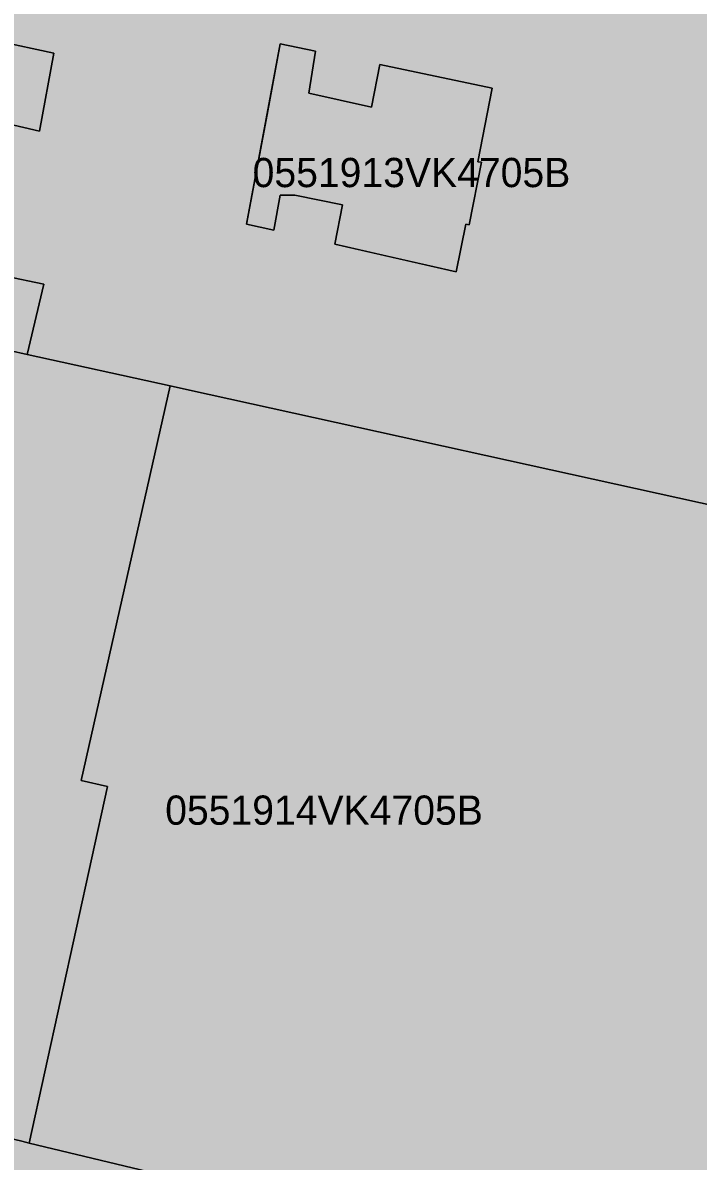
# Model space of a CAD drawing. Header units: metres. Extents: x -6 to 1255, y -2 to 532.
# Drawn here: x 766.32 to 789.4, y 399.18 to 438.11 of the extents above; entities that cross this region are included whole.
import ezdxf

# ---------------------------------------------------------------- set-up
doc = ezdxf.new("R2010")
doc.units = ezdxf.units.M
doc.header["$MEASUREMENT"] = 0
for name, color, linetype, lineweight, true_color in [('TPX_BUILDINGS', 7, 'CONTINUOUS', 0, 0x000000), ('TPX_BUILDINGS_HATCH', 7, 'CONTINUOUS', 0, 0xf0f0f0), ('TPX_BUILDINGS_SHADOWS_HATCH', 7, 'CONTINUOUS', 0, 0x000000), ('TPX_BUILDINGS_SHADOWS_OUTLINES', 7, 'CONTINUOUS', 0, 0x000000), ('TPX_CADASTRES', 7, 'CONTINUOUS', 0, 0x646464), ('TPX_CADASTRES_TEXT', 7, 'CONTINUOUS', 0, 0x000000)]:
    doc.layers.add(name, color=color, linetype=linetype, lineweight=lineweight, true_color=true_color)

msp = doc.modelspace()

# ---------------------------------------------------------------- hatches: boundary and pattern name
at = {"layer": 'TPX_BUILDINGS_HATCH'}
h = msp.add_hatch(color=256, dxfattribs=at)
h.paths.add_polyline_path([(764.392, 432.217), (763.422, 427.437), (765.252, 427.037), (765.73, 429.445), (767.04, 429.165), (766.472, 426.767), (771.352, 425.687), (771.912, 425.567), (790.932, 421.367), (793.352, 420.837), (793.812, 420.737), (794.842, 428.217), (796.292, 438.737), (795.822, 438.837), (791.952, 439.707), (785.442, 441.157), (779.362, 442.507), (775.232, 443.427), (772.212, 444.097), (770.222, 444.547), (769.72, 442.055), (768.38, 442.305), (768.952, 444.827), (767.042, 445.247), (766.102, 440.637), (765.462, 437.477), (767.38, 437.065), (766.89, 434.405), (764.932, 434.857), (764.392, 432.217)])
h.paths.add_polyline_path([(773.97, 431.225), (775.12, 437.385), (776.32, 437.135), (776.09, 435.705), (778.24, 435.225), (778.52, 436.675), (782.36, 435.865), (781.87, 433.355), (782, 433.335), (781.57, 431.195), (781.46, 431.225), (781.13, 429.585), (778.77, 430.125), (776.98, 430.535), (777.25, 431.885), (775.62, 432.215), (775.11, 432.215), (774.9, 431.015), (773.97, 431.225)], flags=16)
for points in [[(769.212, 411.987), (766.532, 399.797), (776.002, 397.527), (780.592, 396.427), (786.662, 394.977), (789.402, 394.316), (793.812, 420.737), (793.352, 420.837), (790.932, 421.367), (771.912, 425.567), (771.352, 425.687), (768.312, 412.197), (769.212, 411.987)], [(758.192, 401.917), (756.862, 394.897), (761.252, 393.867), (761.732, 395.957), (762.052, 395.877), (765.202, 395.137), (764.702, 393.057), (774.362, 390.777), (779.022, 389.677), (785.541, 388.136), (787.371, 387.706), (788.261, 387.496), (789.402, 394.316), (786.662, 394.977), (780.592, 396.427), (776.002, 397.527), (766.532, 399.797), (766.292, 399.857), (761.762, 400.937), (758.192, 401.917)]]:
    msp.add_hatch(color=256, dxfattribs=at).paths.add_polyline_path(points)
at = {"layer": 'TPX_BUILDINGS_SHADOWS_HATCH'}
for points in [[(758.783, 433.56), (758.76, 433.445), (764.392, 432.217), (764.932, 434.857), (766.89, 434.405), (767.38, 437.065), (765.462, 437.477), (764.982, 435.117), (759.35, 436.325), (758.783, 433.56)], [(774.67, 434.975), (773.97, 431.225), (774.9, 431.015), (775.11, 432.215), (775.62, 432.215), (777.25, 431.885), (776.98, 430.535), (781.13, 429.585), (781.46, 431.225), (781.57, 431.195), (782, 433.335), (781.87, 433.355), (782.36, 435.865), (778.52, 436.675), (778.24, 435.225), (776.09, 435.705), (776.32, 437.135), (775.12, 437.385), (774.67, 434.975)], [(756.752, 424.027), (756.022, 420.577), (761.772, 419.317), (760.852, 414.787), (764.082, 414.007), (763.283, 409.504), (761.762, 400.937), (766.292, 399.857), (766.532, 399.797), (769.212, 411.987), (768.312, 412.197), (771.352, 425.687), (766.472, 426.767), (767.04, 429.165), (765.73, 429.445), (765.252, 427.037), (763.422, 427.437), (762.482, 422.787), (756.752, 424.027)]]:
    msp.add_hatch(color=256, dxfattribs=at).paths.add_polyline_path(points)

# ---------------------------------------------------------------- linework, layer by layer
at = {"layer": 'TPX_BUILDINGS', "elevation": 0.042}
for points in [[(765.73, 429.445), (767.04, 429.165), (766.472, 426.767), (771.352, 425.687), (771.912, 425.567), (790.932, 421.367), (793.352, 420.837), (793.812, 420.737), (794.842, 428.217), (796.292, 438.737), (795.822, 438.837), (791.952, 439.707), (785.442, 441.157), (779.362, 442.507), (775.232, 443.427), (772.212, 444.097), (770.222, 444.547), (769.72, 442.055), (768.38, 442.305), (768.952, 444.827), (767.042, 445.247), (766.102, 440.637)], [(765.462, 437.477), (767.38, 437.065), (766.89, 434.405), (764.932, 434.857)]]:
    msp.add_lwpolyline(points, dxfattribs=at)
for points in [[(773.97, 431.225), (775.12, 437.385), (776.32, 437.135), (776.09, 435.705), (778.24, 435.225), (778.52, 436.675), (782.36, 435.865), (781.87, 433.355), (782, 433.335), (781.57, 431.195), (781.46, 431.225), (781.13, 429.585), (778.77, 430.125), (776.98, 430.535), (777.25, 431.885), (775.62, 432.215), (775.11, 432.215), (774.9, 431.015)], [(769.212, 411.987), (766.532, 399.797), (776.002, 397.527), (780.592, 396.427), (786.662, 394.977), (789.402, 394.316), (793.812, 420.737), (793.352, 420.837), (790.932, 421.367), (771.912, 425.567), (771.352, 425.687), (768.312, 412.197)], [(758.192, 401.917), (756.862, 394.897), (761.252, 393.867), (761.732, 395.957), (762.052, 395.877), (765.202, 395.137), (764.702, 393.057), (774.362, 390.777), (779.022, 389.677), (785.541, 388.136), (787.371, 387.706), (788.261, 387.496), (789.402, 394.316), (786.662, 394.977), (780.592, 396.427), (776.002, 397.527), (766.532, 399.797), (766.292, 399.857), (761.762, 400.937)]]:
    msp.add_lwpolyline(points, close=True, dxfattribs=at)
at = {"layer": 'TPX_BUILDINGS_SHADOWS_OUTLINES', "elevation": 0.039}
for points in [[(758.783, 433.56), (758.76, 433.445), (764.392, 432.217), (764.932, 434.857), (766.89, 434.405), (767.38, 437.065), (765.462, 437.477), (764.982, 435.117), (759.35, 436.325)], [(774.67, 434.975), (773.97, 431.225), (774.9, 431.015), (775.11, 432.215), (775.62, 432.215), (777.25, 431.885), (776.98, 430.535), (781.13, 429.585), (781.46, 431.225), (781.57, 431.195), (782, 433.335), (781.87, 433.355), (782.36, 435.865), (778.52, 436.675), (778.24, 435.225), (776.09, 435.705), (776.32, 437.135), (775.12, 437.385)], [(756.752, 424.027), (756.022, 420.577), (761.772, 419.317), (760.852, 414.787), (764.082, 414.007), (763.283, 409.504), (761.762, 400.937), (766.292, 399.857), (766.532, 399.797), (769.212, 411.987), (768.312, 412.197), (771.352, 425.687), (766.472, 426.767), (767.04, 429.165), (765.73, 429.445), (765.252, 427.037), (763.422, 427.437), (762.482, 422.787)]]:
    msp.add_lwpolyline(points, close=True, dxfattribs=at)
at = {"layer": 'TPX_CADASTRES', "elevation": 0.024}
msp.add_lwpolyline([(765.252, 427.037), (766.472, 426.767), (771.352, 425.687), (771.912, 425.567), (790.932, 421.367), (793.352, 420.837), (793.812, 420.737), (794.842, 428.217), (796.292, 438.737), (795.822, 438.837), (791.952, 439.707), (785.442, 441.157), (779.362, 442.507), (775.232, 443.427), (772.212, 444.097), (770.222, 444.547), (769.752, 444.648), (768.952, 444.828), (767.042, 445.248), (766.102, 440.638)], dxfattribs=at)
for points in [[(761.772, 419.317), (760.852, 414.787), (764.082, 414.007), (761.762, 400.937), (766.292, 399.857), (766.532, 399.797), (776.002, 397.527), (780.592, 396.427), (786.662, 394.977), (789.402, 394.317), (793.812, 420.737), (793.352, 420.837), (790.932, 421.367), (771.912, 425.567), (771.352, 425.687), (766.472, 426.767), (765.252, 427.037), (763.422, 427.437), (762.482, 422.787)], [(758.192, 401.917), (756.862, 394.897), (761.252, 393.867), (764.702, 393.057), (774.362, 390.777), (779.022, 389.677), (785.541, 388.137), (787.371, 387.707), (788.261, 387.497), (789.402, 394.317), (786.662, 394.977), (780.592, 396.427), (776.002, 397.527), (766.532, 399.797), (766.292, 399.857), (761.762, 400.937)]]:
    msp.add_lwpolyline(points, close=True, dxfattribs=at)

# ---------------------------------------------------------------- texts
at = {"layer": 'TPX_CADASTRES_TEXT'}
for s, p in [('0551913VK4705B', (774.174, 432.486, 0.024)), ('0551914VK4705B', (771.186, 410.682, 0.024))]:
    msp.add_text(s, height=1, dxfattribs=at).set_placement(p)

doc.saveas('drawing.dxf')
